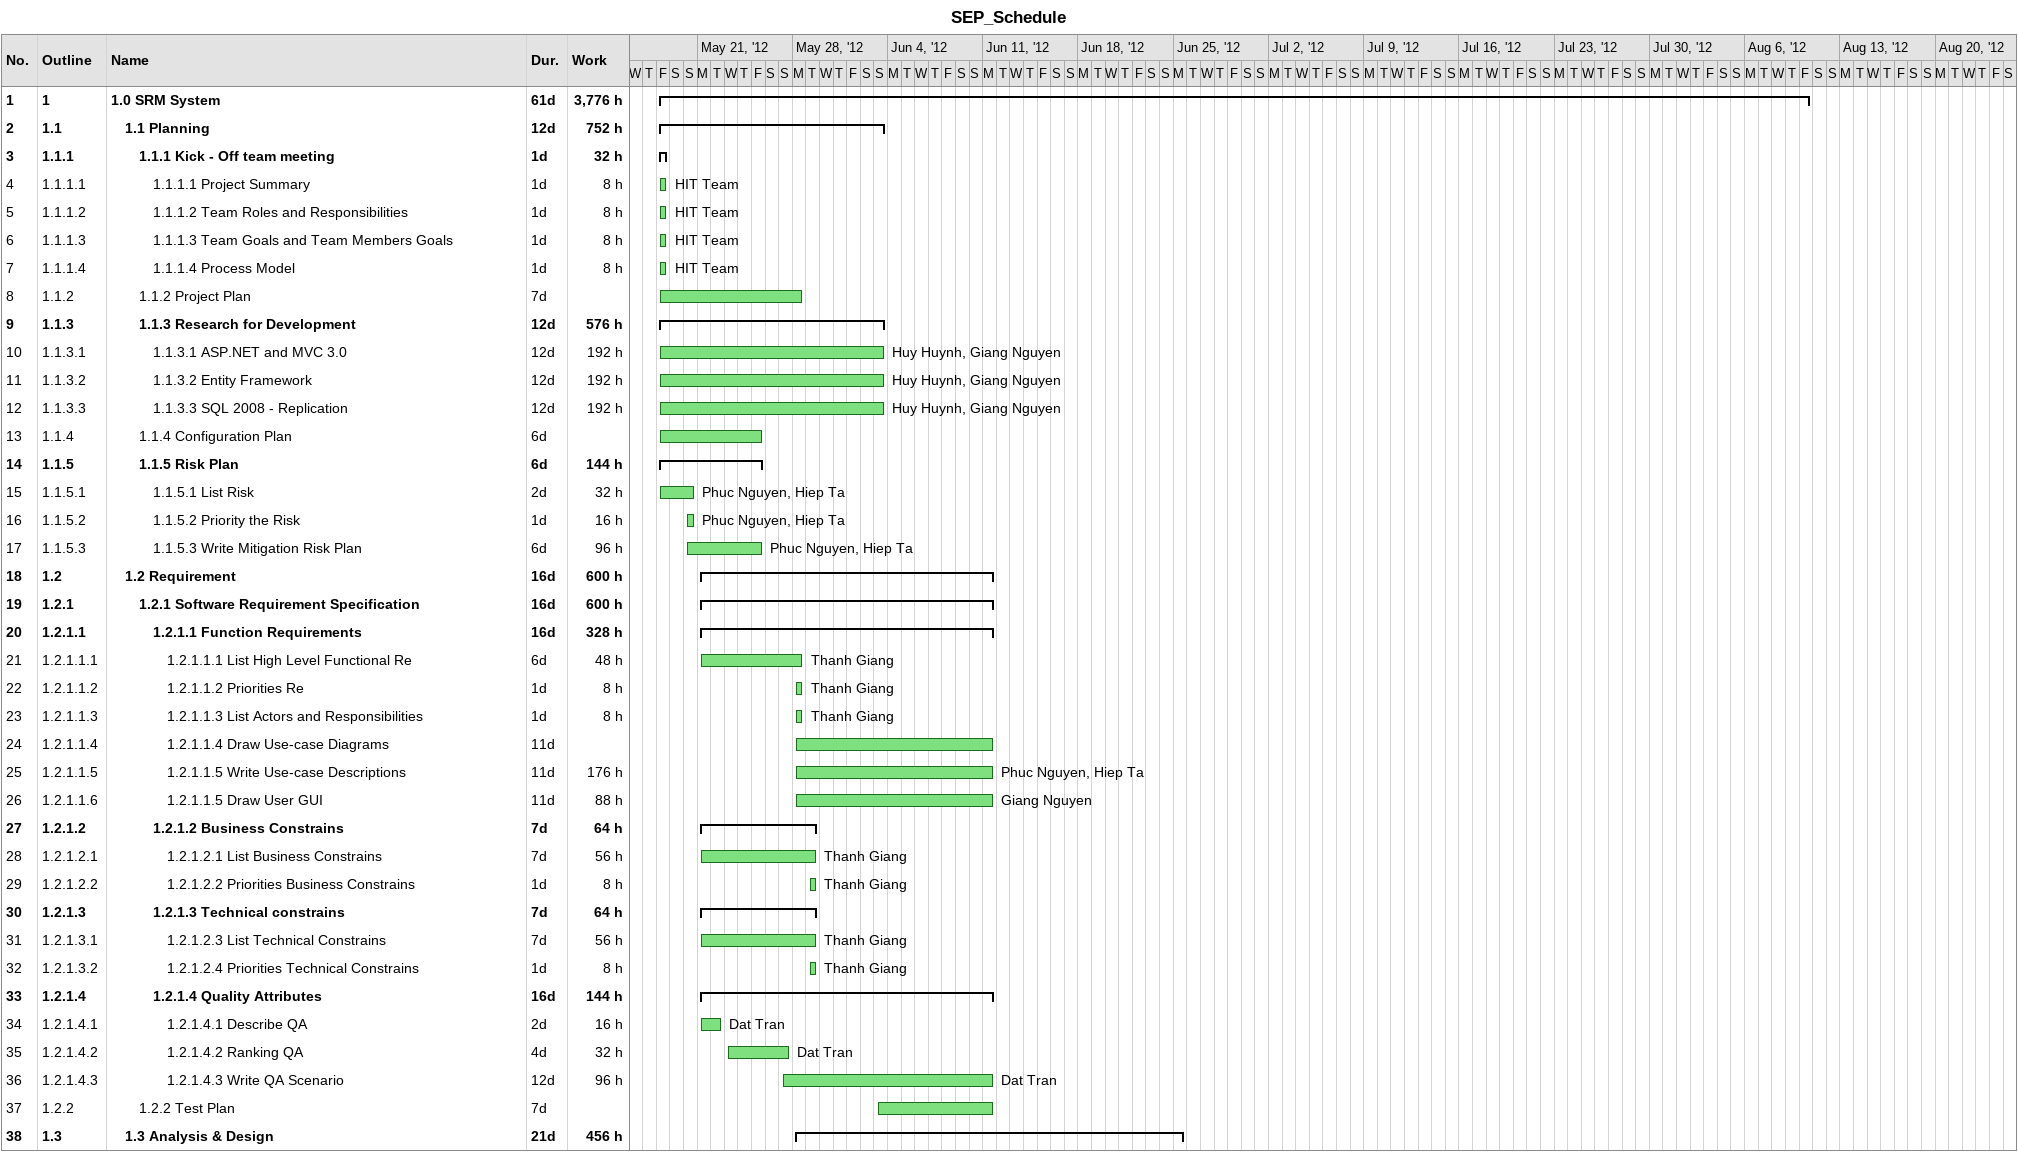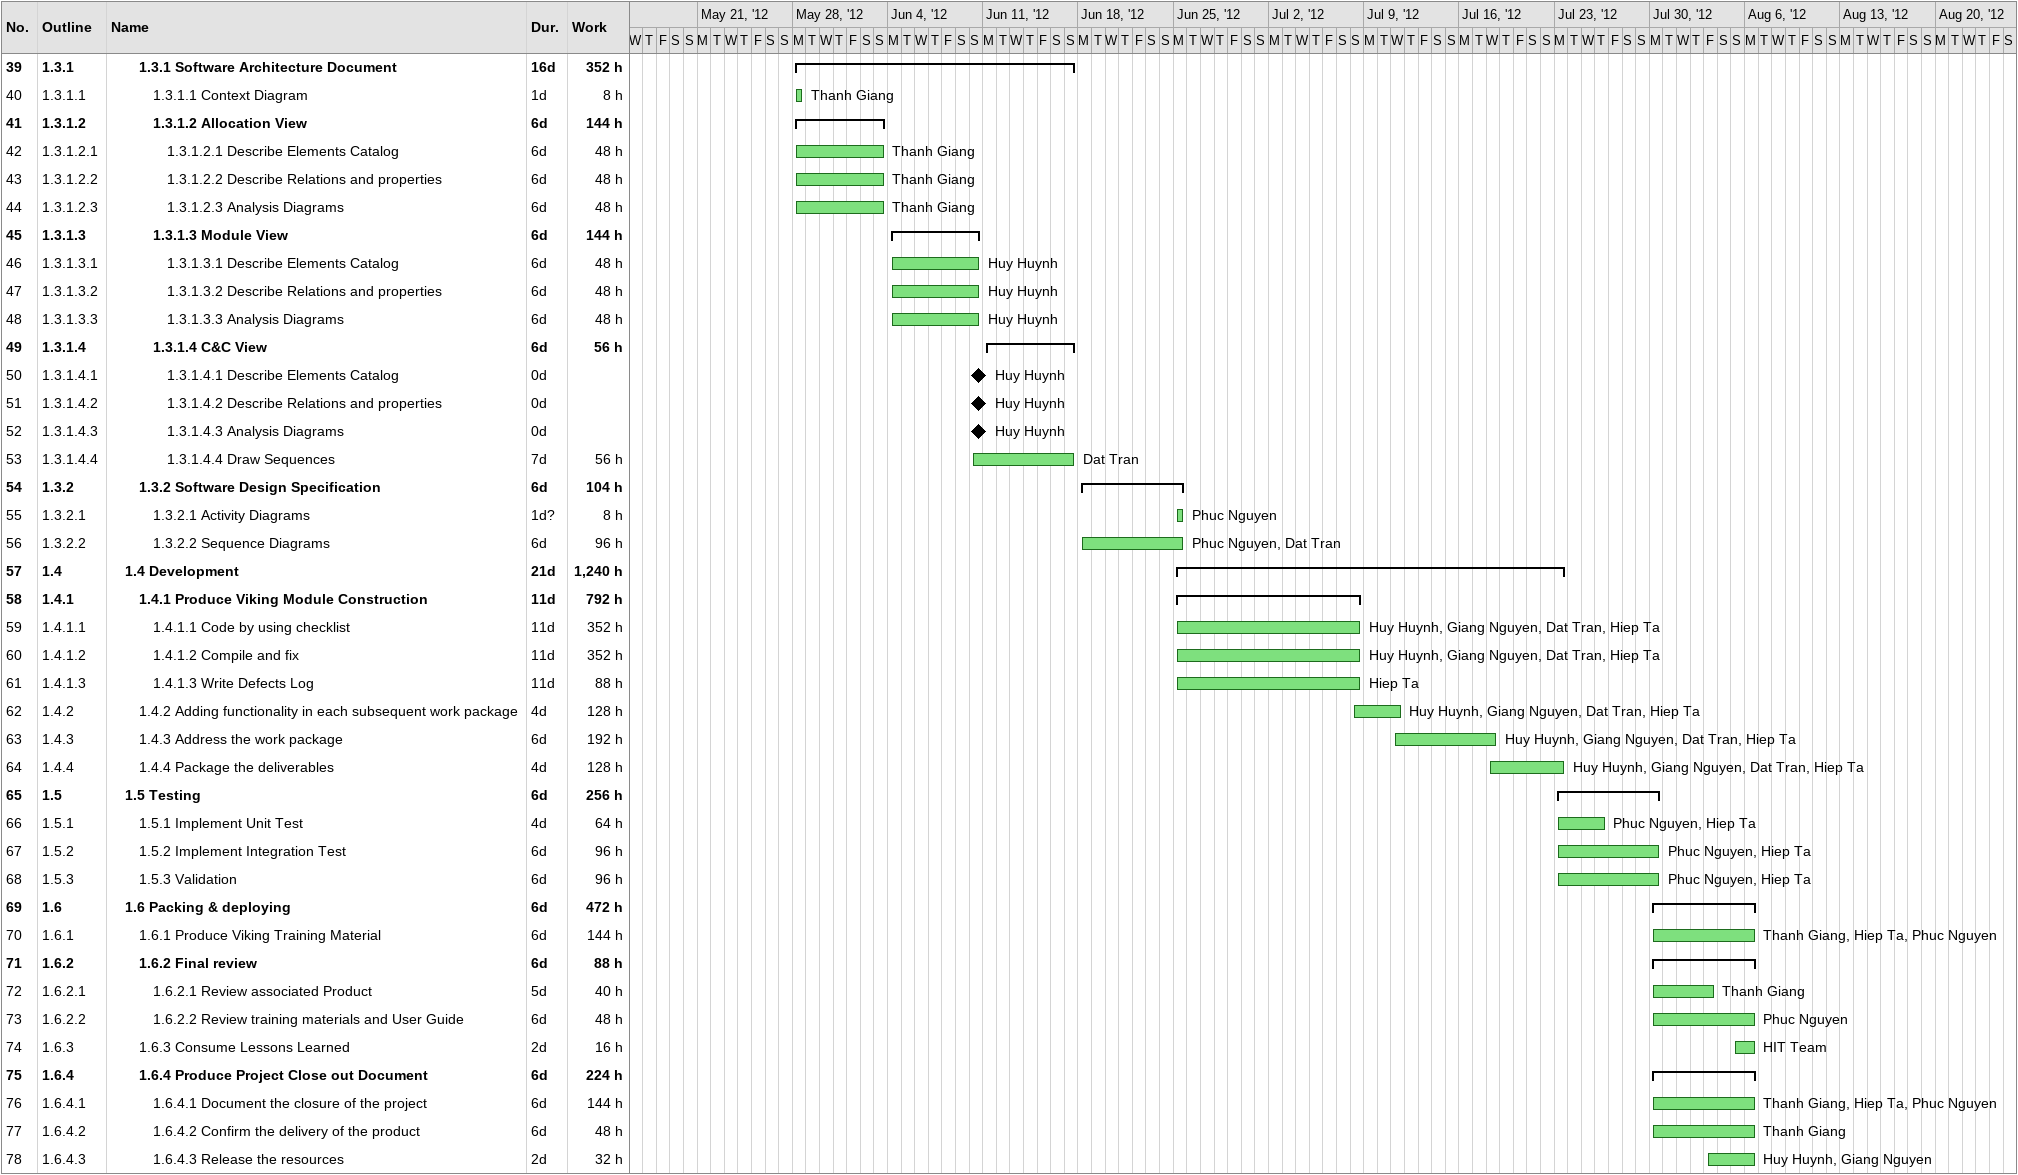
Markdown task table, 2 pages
SEP_Schedule

| ID | WBS | Task | Duration | Start | Finish | Resources | Work (h) |
|---|---|---|---|---|---|---|---|
| 1 | 1 | **1.0 SRM System** | 61d | 2012-05-18 | 2012-08-10 |  | 3776 |
| 2 | 1.1 | **1.1 Planning** | 12d | 2012-05-18 | 2012-06-03 |  | 752 |
| 3 | 1.1.1 | **1.1.1 Kick - Off team meeting** | 1d | 2012-05-18 | 2012-05-18 |  | 32 |
| 4 | 1.1.1.1 | 1.1.1.1 Project Summary | 1d | 2012-05-18 | 2012-05-18 | HIT Team | 8 |
| 5 | 1.1.1.2 | 1.1.1.2 Team Roles and Responsibilities | 1d | 2012-05-18 | 2012-05-18 | HIT Team | 8 |
| 6 | 1.1.1.3 | 1.1.1.3 Team Goals and Team Members Goals | 1d | 2012-05-18 | 2012-05-18 | HIT Team | 8 |
| 7 | 1.1.1.4 | 1.1.1.4 Process Model | 1d | 2012-05-18 | 2012-05-18 | HIT Team | 8 |
| 8 | 1.1.2 | 1.1.2 Project Plan | 7d | 2012-05-18 | 2012-05-28 |  |  |
| 9 | 1.1.3 | **1.1.3 Research for Development** | 12d | 2012-05-18 | 2012-06-03 |  | 576 |
| 10 | 1.1.3.1 | 1.1.3.1 ASP.NET and MVC 3.0 | 12d | 2012-05-18 | 2012-06-03 | Huy Huynh, Giang Nguyen | 192 |
| 11 | 1.1.3.2 | 1.1.3.2 Entity Framework | 12d | 2012-05-18 | 2012-06-03 | Huy Huynh, Giang Nguyen | 192 |
| 12 | 1.1.3.3 | 1.1.3.3 SQL 2008 - Replication | 12d | 2012-05-18 | 2012-06-03 | Huy Huynh, Giang Nguyen | 192 |
| 13 | 1.1.4 | 1.1.4 Configuration Plan | 6d | 2012-05-18 | 2012-05-25 |  |  |
| 14 | 1.1.5 | **1.1.5 Risk Plan** | 6d | 2012-05-18 | 2012-05-25 |  | 144 |
| 15 | 1.1.5.1 | 1.1.5.1 List Risk | 2d | 2012-05-18 | 2012-05-20 | Phuc Nguyen, Hiep Ta | 32 |
| 16 | 1.1.5.2 | 1.1.5.2 Priority the Risk | 1d | 2012-05-20 | 2012-05-20 | Phuc Nguyen, Hiep Ta | 16 |
| 17 | 1.1.5.3 | 1.1.5.3 Write Mitigation Risk Plan | 6d | 2012-05-20 | 2012-05-25 | Phuc Nguyen, Hiep Ta | 96 |
| 18 | 1.2 | **1.2 Requirement** | 16d | 2012-05-21 | 2012-06-11 |  | 600 |
| 19 | 1.2.1 | **1.2.1 Software Requirement Specification** | 16d | 2012-05-21 | 2012-06-11 |  | 600 |
| 20 | 1.2.1.1 | **1.2.1.1 Function Requirements** | 16d | 2012-05-21 | 2012-06-11 |  | 328 |
| 21 | 1.2.1.1.1 | 1.2.1.1.1 List High Level Functional Re | 6d | 2012-05-21 | 2012-05-28 | Thanh Giang | 48 |
| 22 | 1.2.1.1.2 | 1.2.1.1.2 Priorities Re | 1d | 2012-05-28 | 2012-05-28 | Thanh Giang | 8 |
| 23 | 1.2.1.1.3 | 1.2.1.1.3 List Actors and Responsibilities | 1d | 2012-05-28 | 2012-05-28 | Thanh Giang | 8 |
| 24 | 1.2.1.1.4 | 1.2.1.1.4 Draw Use-case Diagrams | 11d | 2012-05-28 | 2012-06-11 |  |  |
| 25 | 1.2.1.1.5 | 1.2.1.1.5 Write Use-case Descriptions | 11d | 2012-05-28 | 2012-06-11 | Phuc Nguyen, Hiep Ta | 176 |
| 26 | 1.2.1.1.6 | 1.2.1.1.5 Draw User GUI | 11d | 2012-05-28 | 2012-06-11 | Giang Nguyen | 88 |
| 27 | 1.2.1.2 | **1.2.1.2 Business Constrains** | 7d | 2012-05-21 | 2012-05-29 |  | 64 |
| 28 | 1.2.1.2.1 | 1.2.1.2.1 List Business Constrains | 7d | 2012-05-21 | 2012-05-29 | Thanh Giang | 56 |
| 29 | 1.2.1.2.2 | 1.2.1.2.2 Priorities Business Constrains | 1d | 2012-05-29 | 2012-05-29 | Thanh Giang | 8 |
| 30 | 1.2.1.3 | **1.2.1.3 Technical constrains** | 7d | 2012-05-21 | 2012-05-29 |  | 64 |
| 31 | 1.2.1.3.1 | 1.2.1.2.3 List Technical Constrains | 7d | 2012-05-21 | 2012-05-29 | Thanh Giang | 56 |
| 32 | 1.2.1.3.2 | 1.2.1.2.4 Priorities Technical Constrains | 1d | 2012-05-29 | 2012-05-29 | Thanh Giang | 8 |
| 33 | 1.2.1.4 | **1.2.1.4 Quality Attributes** | 16d | 2012-05-21 | 2012-06-11 |  | 144 |
| 34 | 1.2.1.4.1 | 1.2.1.4.1 Describe QA | 2d | 2012-05-21 | 2012-05-22 | Dat Tran | 16 |
| 35 | 1.2.1.4.2 | 1.2.1.4.2 Ranking QA | 4d | 2012-05-23 | 2012-05-27 | Dat Tran | 32 |
| 36 | 1.2.1.4.3 | 1.2.1.4.3 Write QA Scenario | 12d | 2012-05-27 | 2012-06-11 | Dat Tran | 96 |
| 37 | 1.2.2 | 1.2.2 Test Plan | 7d | 2012-06-03 | 2012-06-11 |  |  |
| 38 | 1.3 | **1.3 Analysis & Design** | 21d | 2012-05-28 | 2012-06-25 |  | 456 |
| 39 | 1.3.1 | **1.3.1 Software Architecture Document** | 16d | 2012-05-28 | 2012-06-17 |  | 352 |
| 40 | 1.3.1.1 | 1.3.1.1 Context Diagram | 1d | 2012-05-28 | 2012-05-28 | Thanh Giang | 8 |
| 41 | 1.3.1.2 | **1.3.1.2 Allocation View** | 6d | 2012-05-28 | 2012-06-03 |  | 144 |
| 42 | 1.3.1.2.1 | 1.3.1.2.1 Describe Elements Catalog | 6d | 2012-05-28 | 2012-06-03 | Thanh Giang | 48 |
| 43 | 1.3.1.2.2 | 1.3.1.2.2 Describe Relations and properties | 6d | 2012-05-28 | 2012-06-03 | Thanh Giang | 48 |
| 44 | 1.3.1.2.3 | 1.3.1.2.3 Analysis Diagrams | 6d | 2012-05-28 | 2012-06-03 | Thanh Giang | 48 |
| 45 | 1.3.1.3 | **1.3.1.3 Module View** | 6d | 2012-06-04 | 2012-06-10 |  | 144 |
| 46 | 1.3.1.3.1 | 1.3.1.3.1 Describe Elements Catalog | 6d | 2012-06-04 | 2012-06-10 | Huy Huynh | 48 |
| 47 | 1.3.1.3.2 | 1.3.1.3.2 Describe Relations and properties | 6d | 2012-06-04 | 2012-06-10 | Huy Huynh | 48 |
| 48 | 1.3.1.3.3 | 1.3.1.3.3 Analysis Diagrams | 6d | 2012-06-04 | 2012-06-10 | Huy Huynh | 48 |
| 49 | 1.3.1.4 | **1.3.1.4 C&C View** | 6d | 2012-06-11 | 2012-06-17 |  | 56 |
| 50 | 1.3.1.4.1 | 1.3.1.4.1 Describe Elements Catalog | 0d | 2012-06-10 | 2012-06-10 | Huy Huynh |  |
| 51 | 1.3.1.4.2 | 1.3.1.4.2 Describe Relations and properties | 0d | 2012-06-10 | 2012-06-10 | Huy Huynh |  |
| 52 | 1.3.1.4.3 | 1.3.1.4.3 Analysis Diagrams | 0d | 2012-06-10 | 2012-06-10 | Huy Huynh |  |
| 53 | 1.3.1.4.4 | 1.3.1.4.4 Draw Sequences | 7d | 2012-06-10 | 2012-06-17 | Dat Tran | 56 |
| 54 | 1.3.2 | **1.3.2 Software Design Specification** | 6d | 2012-06-18 | 2012-06-25 |  | 104 |
| 55 | 1.3.2.1 | 1.3.2.1 Activity Diagrams | 1d? | 2012-06-25 | 2012-06-25 | Phuc Nguyen | 8 |
| 56 | 1.3.2.2 | 1.3.2.2 Sequence Diagrams | 6d | 2012-06-18 | 2012-06-25 | Phuc Nguyen, Dat Tran | 96 |
| 57 | 1.4 | **1.4 Development** | 21d | 2012-06-25 | 2012-07-23 |  | 1240 |
| 58 | 1.4.1 | **1.4.1 Produce Viking Module Construction** | 11d | 2012-06-25 | 2012-07-08 |  | 792 |
| 59 | 1.4.1.1 | 1.4.1.1 Code by using checklist | 11d | 2012-06-25 | 2012-07-08 | Huy Huynh, Giang Nguyen, Dat Tran, Hiep Ta | 352 |
| 60 | 1.4.1.2 | 1.4.1.2 Compile and fix | 11d | 2012-06-25 | 2012-07-08 | Huy Huynh, Giang Nguyen, Dat Tran, Hiep Ta | 352 |
| 61 | 1.4.1.3 | 1.4.1.3 Write Defects Log | 11d | 2012-06-25 | 2012-07-08 | Hiep Ta | 88 |
| 62 | 1.4.2 | 1.4.2 Adding functionality in each subsequent work package | 4d | 2012-07-08 | 2012-07-11 | Huy Huynh, Giang Nguyen, Dat Tran, Hiep Ta | 128 |
| 63 | 1.4.3 | 1.4.3 Address the work package | 6d | 2012-07-11 | 2012-07-18 | Huy Huynh, Giang Nguyen, Dat Tran, Hiep Ta | 192 |
| 64 | 1.4.4 | 1.4.4 Package the deliverables | 4d | 2012-07-18 | 2012-07-23 | Huy Huynh, Giang Nguyen, Dat Tran, Hiep Ta | 128 |
| 65 | 1.5 | **1.5 Testing** | 6d | 2012-07-23 | 2012-07-30 |  | 256 |
| 66 | 1.5.1 | 1.5.1 Implement Unit Test | 4d | 2012-07-23 | 2012-07-26 | Phuc Nguyen, Hiep Ta | 64 |
| 67 | 1.5.2 | 1.5.2 Implement Integration Test | 6d | 2012-07-23 | 2012-07-30 | Phuc Nguyen, Hiep Ta | 96 |
| 68 | 1.5.3 | 1.5.3 Validation | 6d | 2012-07-23 | 2012-07-30 | Phuc Nguyen, Hiep Ta | 96 |
| 69 | 1.6 | **1.6 Packing & deploying** | 6d | 2012-07-30 | 2012-08-06 |  | 472 |
| 70 | 1.6.1 | 1.6.1 Produce Viking Training Material | 6d | 2012-07-30 | 2012-08-06 | Thanh Giang, Hiep Ta, Phuc Nguyen | 144 |
| 71 | 1.6.2 | **1.6.2 Final review** | 6d | 2012-07-30 | 2012-08-06 |  | 88 |
| 72 | 1.6.2.1 | 1.6.2.1 Review associated Product | 5d | 2012-07-30 | 2012-08-03 | Thanh Giang | 40 |
| 73 | 1.6.2.2 | 1.6.2.2 Review training materials and User Guide | 6d | 2012-07-30 | 2012-08-06 | Phuc Nguyen | 48 |
| 74 | 1.6.3 | 1.6.3 Consume Lessons Learned | 2d | 2012-08-05 | 2012-08-06 | HIT Team | 16 |
| 75 | 1.6.4 | **1.6.4 Produce Project Close out Document** | 6d | 2012-07-30 | 2012-08-06 |  | 224 |
| 76 | 1.6.4.1 | 1.6.4.1 Document the closure of the project | 6d | 2012-07-30 | 2012-08-06 | Thanh Giang, Hiep Ta, Phuc Nguyen | 144 |
| 77 | 1.6.4.2 | 1.6.4.2 Confirm the delivery of the product | 6d | 2012-07-30 | 2012-08-06 | Thanh Giang | 48 |
| 78 | 1.6.4.3 | 1.6.4.3 Release the resources | 2d | 2012-08-03 | 2012-08-06 | Huy Huynh, Giang Nguyen | 32 |
